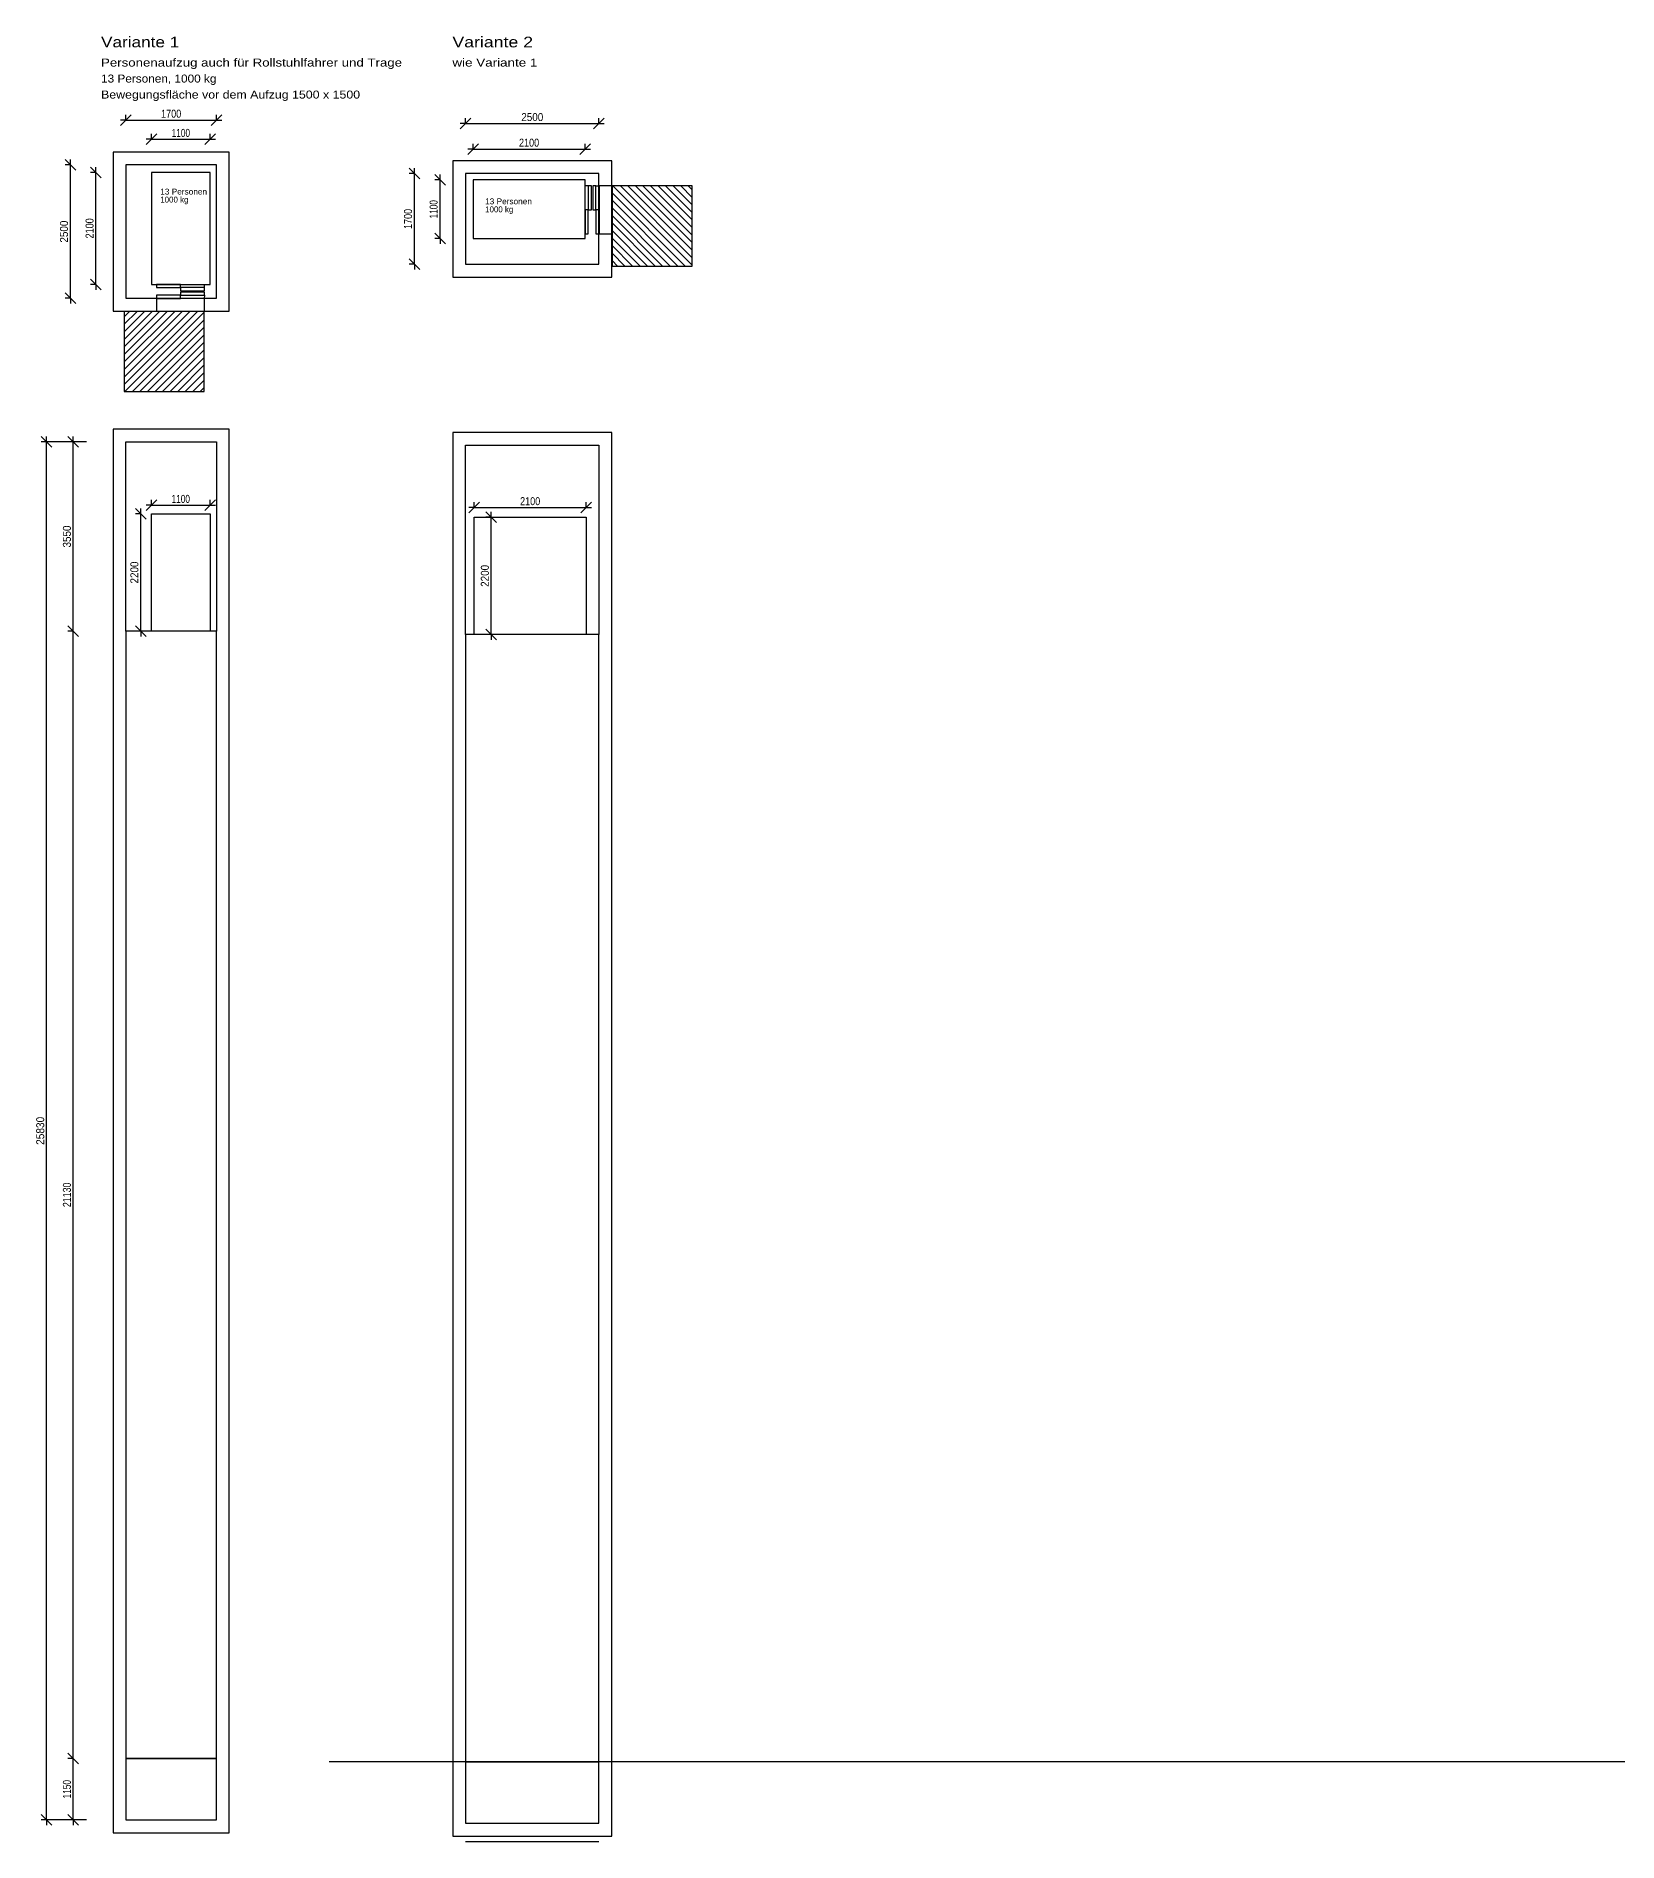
# Model space of a CAD drawing. Header units: metres. Extents: x -3551 to -3431, y -171 to 134.
# Drawn here: x -3550.64 to -3520.98, y 99.73 to 133.58 of the extents above; entities that cross this region are included whole.
import ezdxf
from ezdxf.enums import TextEntityAlignment as Align

# ---------------------------------------------------------------- set-up
doc = ezdxf.new("R2010")
doc.units = ezdxf.units.M
doc.header["$LTSCALE"] = 0.01
doc.layers.add('A_Aufzug', color=3, linetype='CONTINUOUS')
doc.layers.add('A_text', color=2, linetype='CONTINUOUS')
doc.styles.add('TXT', font='TXT')

msp = doc.modelspace()

# ---------------------------------------------------------------- linework, layer by layer
at = {"layer": 'A_Aufzug', "color": 7, "linetype": 'Continuous'}
for p, q in [((-3549.05596, 131.90279), (-3548.85596, 132.10279)), ((-3548.95596, 132.00279), (-3548.95596, 132.10279)), ((-3547.35596, 131.90279), (-3547.15596, 132.10279)), ((-3547.25596, 132.00279), (-3547.25596, 132.10279)), ((-3542.68548, 131.84007), (-3542.48548, 132.04007)), ((-3542.58548, 131.94007), (-3542.58548, 132.04007)), ((-3540.18548, 131.84007), (-3539.98548, 132.04007)), ((-3540.08548, 131.94007), (-3540.08548, 132.04007)), ((-3548.95596, 132.00279), (-3549.05596, 132.00279)), ((-3548.95596, 132.00279), (-3547.25596, 132.00279)), ((-3548.57454, 131.54276), (-3548.37454, 131.74276)), ((-3548.47454, 131.64276), (-3548.47454, 131.74276)), ((-3547.47454, 131.54276), (-3547.27454, 131.74276)), ((-3547.37454, 131.64276), (-3547.37454, 131.74276)), ((-3547.25596, 132.00279), (-3547.15596, 132.00279)), ((-3542.58548, 131.94007), (-3542.68548, 131.94007)), ((-3542.58548, 131.94007), (-3540.08548, 131.94007)), ((-3540.08548, 131.94007), (-3539.98548, 131.94007)), ((-3547.01598, 131.40282), (-3549.19596, 131.40282)), ((-3549.19596, 131.40282), (-3549.19596, 128.42279)), ((-3548.47454, 131.64276), (-3548.57454, 131.64276)), ((-3548.47454, 131.64276), (-3547.37454, 131.64276)), ((-3547.37454, 131.64276), (-3547.27454, 131.64276)), ((-3547.01598, 128.42279), (-3547.01598, 131.40282)), ((-3542.54596, 131.36004), (-3542.34596, 131.56004)), ((-3542.44596, 131.46004), (-3542.54596, 131.46004)), ((-3542.44596, 131.46004), (-3542.44596, 131.56004)), ((-3542.44596, 131.46004), (-3540.34598, 131.46004)), ((-3540.44598, 131.36004), (-3540.24598, 131.56004)), ((-3540.34598, 131.46004), (-3540.34598, 131.56004)), ((-3540.34598, 131.46004), (-3540.24598, 131.46004)), ((-3550.09598, 131.26276), (-3549.89598, 131.06276)), ((-3549.99598, 131.16276), (-3550.09598, 131.16276)), ((-3549.99598, 131.16276), (-3549.99598, 131.26276)), ((-3549.99598, 128.66276), (-3549.99598, 131.16276)), ((-3549.61598, 131.12326), (-3549.41598, 130.92326)), ((-3549.51598, 131.02326), (-3549.61598, 131.02326)), ((-3549.51598, 131.02326), (-3549.51598, 131.12326)), ((-3549.51598, 128.92326), (-3549.51598, 131.02326)), ((-3547.25596, 131.16276), (-3548.95596, 131.16276)), ((-3548.95596, 131.16276), (-3548.95596, 128.66276)), ((-3547.37454, 131.02326), (-3548.47454, 131.02326)), ((-3548.47454, 131.02326), (-3548.47454, 128.92326)), ((-3547.37454, 128.92326), (-3547.37454, 131.02326)), ((-3547.25596, 128.66276), (-3547.25596, 131.16276)), ((-3543.6455, 131.10004), (-3543.4455, 130.90004)), ((-3543.5455, 131.00004), (-3543.6455, 131.00004)), ((-3543.5455, 131.00004), (-3543.5455, 131.10004)), ((-3543.5455, 129.30004), (-3543.5455, 131.00004)), ((-3539.8455, 131.24004), (-3542.82551, 131.24004)), ((-3542.82551, 131.24004), (-3542.82551, 129.06007)), ((-3540.08548, 131.00004), (-3542.58548, 131.00004)), ((-3542.58548, 131.00004), (-3542.58548, 129.30004)), ((-3540.08548, 129.30004), (-3540.08548, 131.00004)), ((-3539.8455, 129.06007), (-3539.8455, 131.24004)), ((-3543.16546, 130.98141), (-3542.96546, 130.78141)), ((-3543.06546, 130.88141), (-3543.16546, 130.88141)), ((-3543.06546, 130.88141), (-3543.06546, 130.98141)), ((-3543.06546, 129.78151), (-3543.06546, 130.88141)), ((-3542.44598, 130.88148), (-3542.44598, 129.78151)), ((-3540.34598, 130.88148), (-3542.44598, 130.88148)), ((-3540.286, 130.7727), (-3540.34631, 130.77295)), ((-3540.34598, 129.78151), (-3540.34598, 130.88148)), ((-3540.226, 130.7727), (-3540.286, 130.7727)), ((-3540.286, 130.7727), (-3540.286, 130.3227)), ((-3540.226, 130.3227), (-3540.226, 130.7727)), ((-3540.20209, 130.77348), (-3540.20209, 130.32348)), ((-3540.14209, 130.77348), (-3540.20209, 130.77348)), ((-3540.14209, 130.32348), (-3540.14209, 130.77348)), ((-3540.14203, 130.77348), (-3540.08459, 130.77048)), ((-3540.0839, 130.77348), (-3540.0839, 129.87351)), ((-3539.8439, 130.77348), (-3540.0839, 130.77348)), ((-3539.8439, 129.87351), (-3539.8439, 130.77348)), ((-3538.34051, 130.7682), (-3539.84051, 130.7682)), ((-3539.84051, 130.7682), (-3539.84051, 129.2682)), ((-3538.34051, 129.28238), (-3539.82628, 130.7682)), ((-3538.34051, 129.42382), (-3539.68487, 130.7682)), ((-3538.34051, 129.56523), (-3539.54345, 130.7682)), ((-3538.34051, 129.70666), (-3539.40204, 130.7682)), ((-3538.34051, 129.84807), (-3539.26061, 130.7682)), ((-3538.34051, 129.98951), (-3539.11918, 130.7682)), ((-3538.34051, 130.13091), (-3538.97778, 130.7682)), ((-3538.34051, 130.27235), (-3538.83634, 130.7682)), ((-3538.34051, 130.41376), (-3538.6949, 130.7682)), ((-3538.34051, 130.55516), (-3538.5535, 130.7682)), ((-3538.34051, 130.6966), (-3538.41206, 130.7682)), ((-3538.34051, 129.2682), (-3538.34051, 130.7682)), ((-3540.28678, 130.32241), (-3540.34679, 130.32241)), ((-3540.34679, 130.32241), (-3540.34679, 129.87245)), ((-3540.28678, 129.87245), (-3540.28678, 130.32241)), ((-3540.286, 130.3227), (-3540.226, 130.3227)), ((-3540.20209, 130.32348), (-3540.14209, 130.32348)), ((-3540.14404, 130.32391), (-3540.14404, 129.87391)), ((-3540.08406, 130.32391), (-3540.14404, 130.32391)), ((-3540.08406, 129.87391), (-3540.08406, 130.32391)), ((-3538.46771, 129.2682), (-3539.84051, 130.64101)), ((-3538.60914, 129.2682), (-3539.84051, 130.49957)), ((-3538.75054, 129.2682), (-3539.84051, 130.35816)), ((-3538.89196, 129.2682), (-3539.84051, 130.2167)), ((-3539.03339, 129.2682), (-3539.84051, 130.07526)), ((-3543.16546, 129.88151), (-3542.96546, 129.68151)), ((-3543.06546, 129.78151), (-3543.16546, 129.78151)), ((-3543.06546, 129.78151), (-3543.06546, 129.68151)), ((-3542.44598, 129.78151), (-3540.34598, 129.78151)), ((-3540.34679, 129.87245), (-3540.28678, 129.87245)), ((-3540.14404, 129.87391), (-3540.08406, 129.87391)), ((-3540.0839, 129.87351), (-3539.8439, 129.87351)), ((-3539.17481, 129.2682), (-3539.84051, 129.93385)), ((-3539.31623, 129.2682), (-3539.84051, 129.79245)), ((-3539.45764, 129.2682), (-3539.84051, 129.65104)), ((-3543.6455, 129.40004), (-3543.4455, 129.20004)), ((-3543.5455, 129.30004), (-3543.6455, 129.30004)), ((-3543.5455, 129.30004), (-3543.5455, 129.20004)), ((-3542.58548, 129.30004), (-3540.08548, 129.30004)), ((-3539.59907, 129.2682), (-3539.84051, 129.5096)), ((-3539.74051, 129.2682), (-3539.84051, 129.3682)), ((-3549.61598, 129.02326), (-3549.41598, 128.82326)), ((-3542.82551, 129.06007), (-3539.8455, 129.06007)), ((-3539.84051, 129.2682), (-3538.34051, 129.2682)), ((-3550.09598, 128.76276), (-3549.89598, 128.56276)), ((-3549.99598, 128.66276), (-3550.09598, 128.66276)), ((-3549.99598, 128.66276), (-3549.99598, 128.56276)), ((-3549.51598, 128.92326), (-3549.61598, 128.92326)), ((-3549.51598, 128.92326), (-3549.51598, 128.82326)), ((-3548.95596, 128.66276), (-3547.25596, 128.66276)), ((-3548.47454, 128.92326), (-3547.37454, 128.92326)), ((-3547.93361, 128.92407), (-3548.38361, 128.92407)), ((-3548.38361, 128.92407), (-3548.38361, 128.86407)), ((-3548.38361, 128.86407), (-3547.93361, 128.86407)), ((-3547.48253, 128.6612), (-3548.38253, 128.6612)), ((-3548.38253, 128.6612), (-3548.38253, 128.4212)), ((-3547.93212, 128.72135), (-3548.38212, 128.72135)), ((-3548.38212, 128.72135), (-3548.38212, 128.66138)), ((-3548.38212, 128.66138), (-3547.93212, 128.66138)), ((-3547.93361, 128.86407), (-3547.93361, 128.92407)), ((-3547.48334, 128.86329), (-3547.93334, 128.86329)), ((-3547.93334, 128.86329), (-3547.93334, 128.80326)), ((-3547.93334, 128.80326), (-3547.48334, 128.80326)), ((-3547.48253, 128.77938), (-3547.93253, 128.77938)), ((-3547.93253, 128.77938), (-3547.93253, 128.71938)), ((-3547.93253, 128.71938), (-3547.48253, 128.71938)), ((-3547.93212, 128.66138), (-3547.93212, 128.72135)), ((-3547.48253, 128.71932), (-3547.48554, 128.66185)), ((-3547.48334, 128.86329), (-3547.48309, 128.92357)), ((-3547.48334, 128.80326), (-3547.48334, 128.86329)), ((-3547.48253, 128.71938), (-3547.48253, 128.77938)), ((-3547.48253, 128.4212), (-3547.48253, 128.6612)), ((-3549.19596, 128.42279), (-3547.01598, 128.42279)), ((-3547.48786, 128.41779), (-3548.98786, 128.41779)), ((-3548.98786, 128.41779), (-3548.98786, 126.91779)), ((-3548.98786, 128.31779), (-3548.88782, 128.41779)), ((-3548.98786, 128.17638), (-3548.74642, 128.41779)), ((-3548.98786, 128.03495), (-3548.605, 128.41779)), ((-3548.98786, 127.89357), (-3548.46357, 128.41779)), ((-3548.98786, 127.7521), (-3548.32215, 128.41779)), ((-3548.98786, 127.61066), (-3548.18073, 128.41779)), ((-3548.98786, 127.46926), (-3548.03932, 128.41779)), ((-3548.98786, 127.32785), (-3547.89789, 128.41779)), ((-3548.98786, 127.18641), (-3547.75646, 128.41779)), ((-3548.98786, 127.04501), (-3547.61506, 128.41779)), ((-3548.97364, 126.91779), (-3547.48786, 128.40357)), ((-3548.38253, 128.4212), (-3547.48253, 128.4212)), ((-3547.48786, 126.91779), (-3547.48786, 128.41779)), ((-3548.8322, 126.91779), (-3547.48786, 128.2622)), ((-3548.69078, 126.91779), (-3547.48786, 128.12073)), ((-3548.54937, 126.91779), (-3547.48786, 127.97932)), ((-3548.40795, 126.91779), (-3547.48786, 127.83788)), ((-3548.26653, 126.91779), (-3547.48786, 127.69645)), ((-3548.12509, 126.91779), (-3547.48786, 127.55507)), ((-3547.98368, 126.91779), (-3547.48786, 127.41363)), ((-3547.84225, 126.91779), (-3547.48786, 127.27223)), ((-3547.70084, 126.91779), (-3547.48786, 127.13079)), ((-3547.5594, 126.91779), (-3547.48786, 126.98938)), ((-3548.98786, 126.91779), (-3547.48786, 126.91779)), ((-3550.54084, 126.07279), (-3550.34084, 125.87279)), ((-3549.69084, 125.97279), (-3550.54084, 125.97279)), ((-3550.44084, 125.97279), (-3550.44084, 126.07279)), ((-3550.44084, 100.14279), (-3550.44084, 125.97279)), ((-3550.04084, 126.07279), (-3549.84084, 125.87279)), ((-3549.94084, 125.97279), (-3550.04084, 125.97279)), ((-3549.94084, 125.97279), (-3549.94084, 126.07279)), ((-3549.94084, 100.14279), (-3549.94084, 125.97279)), ((-3547.01595, 126.21276), (-3549.19596, 126.21276)), ((-3549.19596, 126.21276), (-3549.19596, 99.90276)), ((-3548.95596, 122.42279), (-3548.95596, 125.97279)), ((-3548.95596, 125.97279), (-3547.25596, 125.97279)), ((-3547.25596, 125.97279), (-3547.25596, 122.42279)), ((-3547.01595, 99.90276), (-3547.01595, 126.21276)), ((-3539.8455, 126.15004), (-3542.8255, 126.15004)), ((-3542.8255, 126.15004), (-3542.8255, 99.84007)), ((-3539.8455, 99.84007), (-3539.8455, 126.15004)), ((-3542.5855, 122.36007), (-3542.5855, 125.91007)), ((-3542.5855, 125.91007), (-3540.0855, 125.91007)), ((-3540.0855, 125.91007), (-3540.0855, 122.36007)), ((-3548.77596, 124.72279), (-3548.57596, 124.52279)), ((-3548.67596, 124.62279), (-3548.77596, 124.62279)), ((-3548.67596, 124.62279), (-3548.67596, 124.72279)), ((-3548.67596, 122.42279), (-3548.67596, 124.62279)), ((-3548.57596, 124.68282), (-3548.37596, 124.88282)), ((-3548.47596, 124.78282), (-3548.57596, 124.78282)), ((-3548.47596, 124.78282), (-3548.47596, 124.88282)), ((-3548.47596, 124.78282), (-3547.37596, 124.78282)), ((-3548.47596, 122.42279), (-3548.47596, 124.62279)), ((-3548.47596, 124.62279), (-3547.37596, 124.62279)), ((-3547.47596, 124.68282), (-3547.27596, 124.88282)), ((-3547.37596, 124.78282), (-3547.37596, 124.88282)), ((-3547.37596, 124.78282), (-3547.27596, 124.78282)), ((-3547.37596, 124.62279), (-3547.37596, 122.42279)), ((-3542.5255, 124.6401), (-3542.3255, 124.8401)), ((-3542.4255, 124.7401), (-3542.5255, 124.7401)), ((-3542.4255, 124.7401), (-3542.4255, 124.8401)), ((-3542.4255, 124.7401), (-3540.3255, 124.7401)), ((-3542.4255, 122.36007), (-3542.4255, 124.56007)), ((-3542.4255, 124.56007), (-3540.3255, 124.56007)), ((-3542.20548, 124.6601), (-3542.00548, 124.4601)), ((-3542.10548, 124.5601), (-3542.20548, 124.5601)), ((-3542.10548, 124.5601), (-3542.10548, 124.6601)), ((-3542.10548, 122.36007), (-3542.10548, 124.5601)), ((-3540.4255, 124.6401), (-3540.2255, 124.8401)), ((-3540.3255, 124.7401), (-3540.3255, 124.8401)), ((-3540.3255, 124.7401), (-3540.2255, 124.7401)), ((-3540.3255, 124.56007), (-3540.3255, 122.36007)), ((-3550.04084, 122.52279), (-3549.84084, 122.32279)), ((-3549.94084, 122.42279), (-3550.04084, 122.42279)), ((-3547.25596, 122.42279), (-3548.95596, 122.42279)), ((-3547.25596, 122.42279), (-3548.95596, 122.42279)), ((-3548.95596, 122.42279), (-3548.95596, 101.29279)), ((-3548.77596, 122.52279), (-3548.57596, 122.32279)), ((-3548.67596, 122.42279), (-3548.77596, 122.42279)), ((-3548.67596, 122.42279), (-3548.67596, 122.32279)), ((-3547.37596, 122.42279), (-3548.47596, 122.42279)), ((-3547.25596, 101.29279), (-3547.25596, 122.42279)), ((-3540.0855, 122.36007), (-3542.5855, 122.36007)), ((-3540.0855, 122.36007), (-3542.5855, 122.36007)), ((-3542.5855, 122.36007), (-3542.5855, 101.23007)), ((-3540.3255, 122.36007), (-3542.4255, 122.36007)), ((-3542.20548, 122.46007), (-3542.00548, 122.26007)), ((-3542.10548, 122.36007), (-3542.20548, 122.36007)), ((-3542.10548, 122.36007), (-3542.10548, 122.26007)), ((-3540.0855, 101.23007), (-3540.0855, 122.36007)), ((-3550.04084, 101.39279), (-3549.84084, 101.19279)), ((-3549.94084, 101.29279), (-3550.04084, 101.29279)), ((-3548.95596, 101.29279), (-3547.25596, 101.29279)), ((-3547.25596, 101.29279), (-3548.95596, 101.29279)), ((-3548.95596, 101.29279), (-3548.95596, 100.14279)), ((-3547.25596, 100.14279), (-3547.25596, 101.29279)), ((-3542.5855, 101.23007), (-3540.0855, 101.23007)), ((-3540.0855, 101.23007), (-3542.5855, 101.23007)), ((-3542.5855, 101.23007), (-3542.5855, 100.08007)), ((-3540.0855, 100.08007), (-3540.0855, 101.23007)), ((-3550.54084, 100.24279), (-3550.34084, 100.04279)), ((-3550.04084, 100.24279), (-3549.84084, 100.04279)), ((-3549.69084, 100.14279), (-3550.54084, 100.14279)), ((-3550.44084, 100.14279), (-3550.44084, 100.04279)), ((-3549.94084, 100.14279), (-3550.04084, 100.14279)), ((-3549.94084, 100.14279), (-3549.94084, 100.04279)), ((-3549.19596, 99.90276), (-3547.01595, 99.90276)), ((-3548.95596, 100.14279), (-3547.25596, 100.14279)), ((-3542.5855, 100.08007), (-3540.0855, 100.08007)), ((-3542.8255, 99.84007), (-3539.8455, 99.84007)), ((-3540.0855, 99.73007), (-3542.5855, 99.73007))]:
    msp.add_line(p, q, dxfattribs=at)
at = {"layer": 'A_text'}
msp.add_line((-3502.96183, 101.23007), (-3545.14575, 101.23007), dxfattribs=at)

# ---------------------------------------------------------------- texts
at = {"layer": 'A_Aufzug', "color": 7, "linetype": 'Continuous', "style": 'TXT'}
for s, height, width, p, p2 in [('Variante 1', 0.2, 0.815001, (-3549.4205, 133.36648), (-3547.9535, 133.36648)), ('Variante 2', 0.2, 0.810001, (-3542.83331, 133.36648), (-3541.32131, 133.36648)), ('Personenaufzug auch für Rollstuhlfahrer und Trage', 0.15, 0.797597, (-3549.4205, 133.00648), (-3543.7775, 133.00648)), ('wie Variante 1', 0.15, 0.86108, (-3542.83331, 133.00648), (-3541.24031, 133.00648)), ('13 Personen, 1000 kg', 0.15, 0.801251, (-3549.4205, 132.70648), (-3547.25712, 132.70648)), ('Bewegungsfläche vor dem Aufzug 1500 x 1500', 0.15, 0.812824, (-3549.4205, 132.4065), (-3544.56388, 132.4065)), ('1700', 0.15, 0.839996, (-3548.29496, 132.04779), (-3547.91696, 132.04779)), ('2500', 0.15, 0.823496, (-3541.54136, 131.98508), (-3541.12961, 131.98508)), ('1100', 0.15, 0.86062, (-3548.09667, 131.68775), (-3547.75242, 131.68775)), ('2100', 0.15, 0.840039, (-3541.58498, 131.50504), (-3541.20696, 131.50504)), ('13 Personen', 0.11, 0.772982, (-3548.31098, 130.60779), (-3547.43235, 130.60779)), ('1000 kg', 0.11, 0.825441, (-3548.31098, 130.45779), (-3547.78132, 130.45779)), ('1000 kg', 0.11, 0.825441, (-3542.2205, 130.27504), (-3541.69084, 130.27504)), ('13 Personen', 0.11, 0.772982, (-3542.2205, 130.42504), (-3541.34188, 130.42504)), ('1100', 0.15, 0.86062, (-3548.09809, 124.82781), (-3547.75384, 124.82781)), ('2100', 0.15, 0.840039, (-3541.56449, 124.78508), (-3541.18647, 124.78508))]:
    msp.add_text(s, height=height, dxfattribs=dict(at, width=width)).set_placement(p, p2, align=Align.FIT)
for s, width, p, p2 in [('1700', 0.840017, (-3543.5905, 129.96107), (-3543.5905, 130.33908)), ('1100', 0.860645, (-3543.11047, 130.15932), (-3543.11047, 130.50357)), ('2500', 0.823516, (-3550.04098, 129.70688), (-3550.04098, 130.11863)), ('2100', 0.840017, (-3549.56098, 129.7843), (-3549.56098, 130.16231)), ('3550', 0.784301, (-3549.98582, 123.99188), (-3549.98582, 124.40363)), ('2200', 0.823516, (-3548.72097, 123.31691), (-3548.72097, 123.72867)), ('2200', 0.823516, (-3542.15048, 123.25422), (-3542.15048, 123.66598)), ('25830', 0.779948, (-3550.48582, 112.79453), (-3550.48582, 113.321)), ('21130', 0.798302, (-3549.98582, 111.62826), (-3549.98582, 112.08729)), ('1150', 0.809926, (-3549.98582, 100.54566), (-3549.98582, 100.88988))]:
    msp.add_text(s, height=0.15, rotation=90, dxfattribs=dict(at, width=width)).set_placement(p, p2, align=Align.FIT)

doc.saveas('drawing.dxf')
